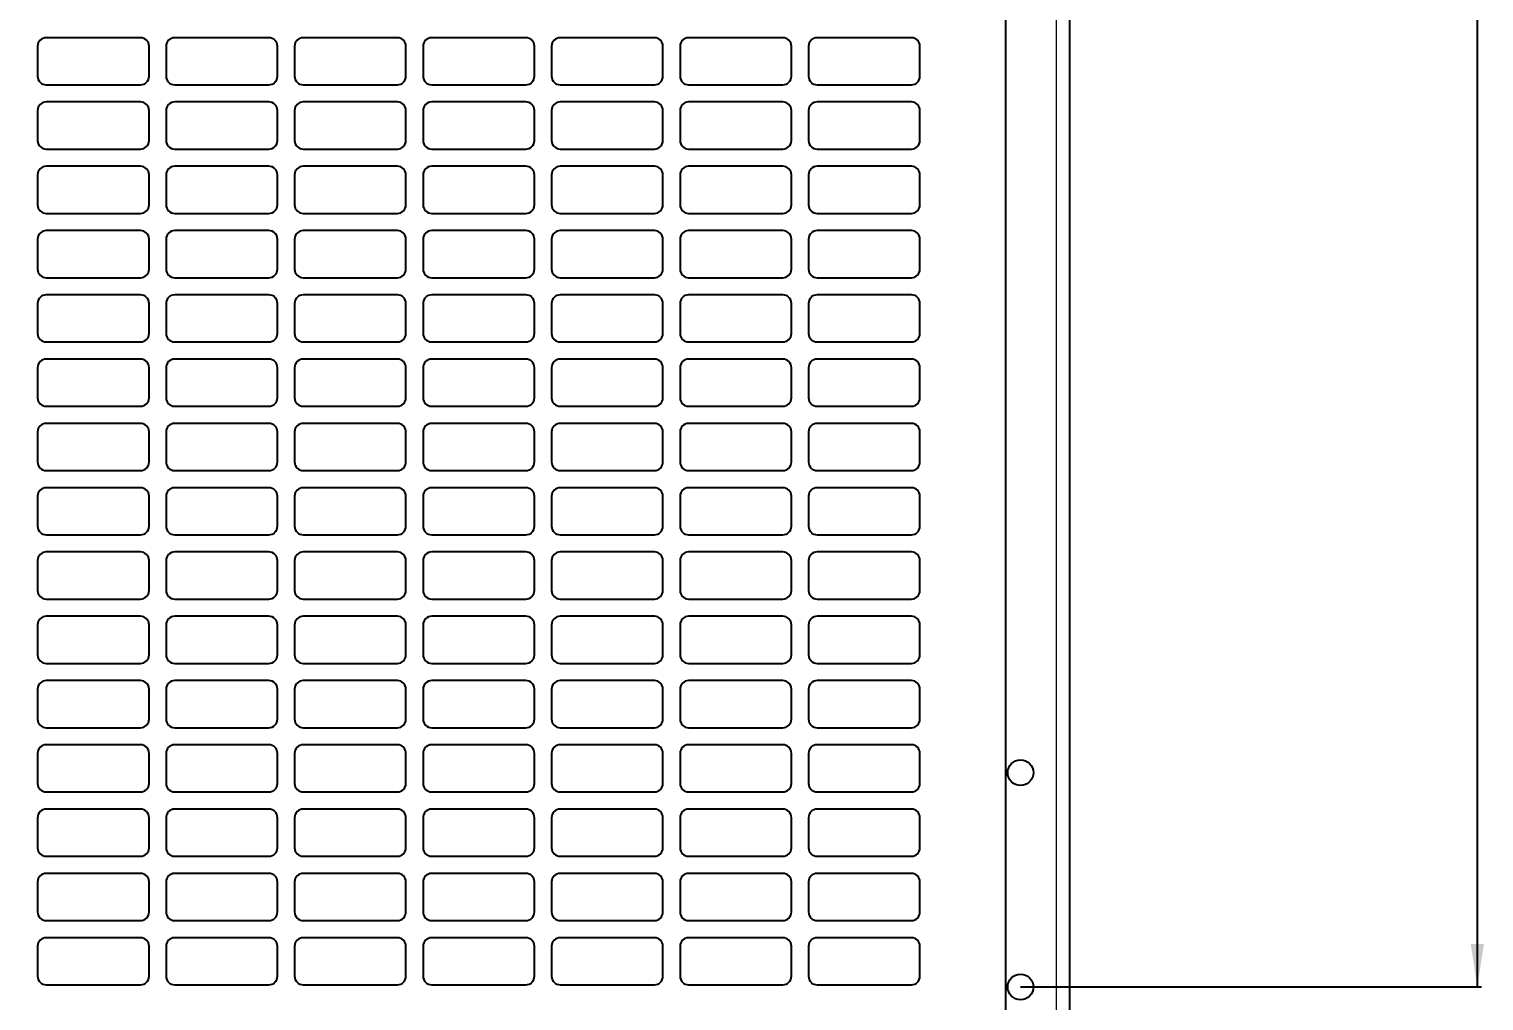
# Model space of a CAD drawing. Header units: millimetres. Extents: x -615 to 971, y 528 to 2003.
# Drawn here: x -267.1 to 72.6, y 846.7 to 1073.4 of the extents above; entities that cross this region are included whole.
import ezdxf

# ---------------------------------------------------------------- set-up
doc = ezdxf.new("R2010")
doc.units = ezdxf.units.MM
doc.layers.add('FORMAT', color=7, linetype='Continuous')
doc.styles.add('SLDTEXTSTYLE0', font='TXT', dxfattribs={"width": 0.75})
doc.dimstyles.new('SLDDIMSTYLE0', dxfattribs={"dimtxt": 20, "dimasz": 10, "dimexe": 0, "dimexo": 0.0625, "dimgap": 5, "dimtad": 2, "dimdec": 1, "dimrnd": 1e-09, "dimzin": 12, "dimdsep": 46, "dimtxsty": 'SLDTEXTSTYLE0', "dimsah": 1, "dimcen": 0.09, "dimadec": 0, "dimazin": 3, "dimtfac": 1, "dimtofl": 0, "dimtmove": 0, "dimatfit": 3, "dimfxl": 0, "dimfrac": 2, "dimtolj": 1, "dimtzin": 12, "dimarcsym": 0})

# ---------------------------------------------------------------- blocks, each defined once
blk = doc.blocks.new('_D_2')
at = {"layer": 'FORMAT'}
for p, q in [((-35.55, 1749.9), (72.09, 1749.9)), ((71.09, 1749.9), (71.09, 849.9)), ((-35.55, 849.9), (72.09, 849.9))]:
    blk.add_line(p, q, dxfattribs=at)
for points in [[(71.09, 1749.9), (69.55, 1739.9), (72.63, 1739.9)], [(71.09, 849.9), (72.63, 859.9), (69.55, 859.9)]]:
    blk.add_solid(points, dxfattribs=at)
at = {"layer": 'FORMAT', "insert": (45.31, 1277.73), "char_height": 20, "attachment_point": 1, "rotation": 90, "style": 'SLDTEXTSTYLE0'}
blk.add_mtext('900', dxfattribs=at)
blk = doc.blocks.new('_D_4')
at = {"layer": 'FORMAT'}
for p, q in [((-495.06, 1299.89), (-495.06, 676.4)), ((-39.06, 1299.89), (-39.06, 676.4)), ((-495.06, 677.4), (-39.06, 677.4))]:
    blk.add_line(p, q, dxfattribs=at)
for points in [[(-495.06, 677.4), (-485.06, 675.86), (-485.06, 678.94)], [(-39.06, 677.4), (-49.06, 678.94), (-49.06, 675.86)]]:
    blk.add_solid(points, dxfattribs=at)
at = {"layer": 'FORMAT', "insert": (-289.22, 703.18), "char_height": 20, "attachment_point": 1, "style": 'SLDTEXTSTYLE0'}
blk.add_mtext('456', dxfattribs=at)

msp = doc.modelspace()

# ---------------------------------------------------------------- linework, layer by layer
at = {"color": 8, "linetype": 'Continuous', "lineweight": 18}
msp.add_line((-27.16, 758.4), (-27.16, 1841.4), dxfattribs=at)
at = {"color": 7, "linetype": 'Continuous', "lineweight": 25}
for p, q in [((-24.06, 758.4), (-24.06, 1841.4)), ((-241.06, 1071.4), (-263.06, 1071.4)), ((-211.06, 1071.4), (-233.06, 1071.4)), ((-181.06, 1071.4), (-203.06, 1071.4)), ((-151.06, 1071.4), (-173.06, 1071.4)), ((-121.06, 1071.4), (-143.06, 1071.4)), ((-91.06, 1071.4), (-113.06, 1071.4)), ((-61.06, 1071.4), (-83.06, 1071.4)), ((-265.06, 1069.4), (-265.06, 1062.4)), ((-239.06, 1062.4), (-239.06, 1069.4)), ((-235.06, 1069.4), (-235.06, 1062.4)), ((-209.06, 1062.4), (-209.06, 1069.4)), ((-205.06, 1069.4), (-205.06, 1062.4)), ((-179.06, 1062.4), (-179.06, 1069.4)), ((-175.06, 1069.4), (-175.06, 1062.4)), ((-149.06, 1062.4), (-149.06, 1069.4)), ((-145.06, 1069.4), (-145.06, 1062.4)), ((-119.06, 1062.4), (-119.06, 1069.4)), ((-115.06, 1069.4), (-115.06, 1062.4)), ((-89.06, 1062.4), (-89.06, 1069.4)), ((-85.06, 1069.4), (-85.06, 1062.4)), ((-59.06, 1062.4), (-59.06, 1069.4)), ((-263.06, 1060.4), (-241.06, 1060.4)), ((-233.06, 1060.4), (-211.06, 1060.4)), ((-203.06, 1060.4), (-181.06, 1060.4)), ((-173.06, 1060.4), (-151.06, 1060.4)), ((-143.06, 1060.4), (-121.06, 1060.4)), ((-113.06, 1060.4), (-91.06, 1060.4)), ((-83.06, 1060.4), (-61.06, 1060.4)), ((-265.06, 1054.4), (-265.06, 1047.4)), ((-241.06, 1056.4), (-263.06, 1056.4)), ((-239.06, 1047.4), (-239.06, 1054.4)), ((-235.06, 1054.4), (-235.06, 1047.4)), ((-211.06, 1056.4), (-233.06, 1056.4)), ((-209.06, 1047.4), (-209.06, 1054.4)), ((-205.06, 1054.4), (-205.06, 1047.4)), ((-181.06, 1056.4), (-203.06, 1056.4)), ((-179.06, 1047.4), (-179.06, 1054.4)), ((-175.06, 1054.4), (-175.06, 1047.4)), ((-151.06, 1056.4), (-173.06, 1056.4)), ((-149.06, 1047.4), (-149.06, 1054.4)), ((-145.06, 1054.4), (-145.06, 1047.4)), ((-121.06, 1056.4), (-143.06, 1056.4)), ((-119.06, 1047.4), (-119.06, 1054.4)), ((-115.06, 1054.4), (-115.06, 1047.4)), ((-91.06, 1056.4), (-113.06, 1056.4)), ((-89.06, 1047.4), (-89.06, 1054.4)), ((-85.06, 1054.4), (-85.06, 1047.4)), ((-61.06, 1056.4), (-83.06, 1056.4)), ((-59.06, 1047.4), (-59.06, 1054.4)), ((-263.06, 1045.4), (-241.06, 1045.4)), ((-233.06, 1045.4), (-211.06, 1045.4)), ((-203.06, 1045.4), (-181.06, 1045.4)), ((-173.06, 1045.4), (-151.06, 1045.4)), ((-143.06, 1045.4), (-121.06, 1045.4)), ((-113.06, 1045.4), (-91.06, 1045.4)), ((-83.06, 1045.4), (-61.06, 1045.4)), ((-241.06, 1041.4), (-263.06, 1041.4)), ((-211.06, 1041.4), (-233.06, 1041.4)), ((-181.06, 1041.4), (-203.06, 1041.4)), ((-151.06, 1041.4), (-173.06, 1041.4)), ((-121.06, 1041.4), (-143.06, 1041.4)), ((-91.06, 1041.4), (-113.06, 1041.4)), ((-61.06, 1041.4), (-83.06, 1041.4)), ((-265.06, 1039.4), (-265.06, 1032.4)), ((-239.06, 1032.4), (-239.06, 1039.4)), ((-235.06, 1039.4), (-235.06, 1032.4)), ((-209.06, 1032.4), (-209.06, 1039.4)), ((-205.06, 1039.4), (-205.06, 1032.4)), ((-179.06, 1032.4), (-179.06, 1039.4)), ((-175.06, 1039.4), (-175.06, 1032.4)), ((-149.06, 1032.4), (-149.06, 1039.4)), ((-145.06, 1039.4), (-145.06, 1032.4)), ((-119.06, 1032.4), (-119.06, 1039.4)), ((-115.06, 1039.4), (-115.06, 1032.4)), ((-89.06, 1032.4), (-89.06, 1039.4)), ((-85.06, 1039.4), (-85.06, 1032.4)), ((-59.06, 1032.4), (-59.06, 1039.4)), ((-263.06, 1030.4), (-241.06, 1030.4)), ((-233.06, 1030.4), (-211.06, 1030.4)), ((-203.06, 1030.4), (-181.06, 1030.4)), ((-173.06, 1030.4), (-151.06, 1030.4)), ((-143.06, 1030.4), (-121.06, 1030.4)), ((-113.06, 1030.4), (-91.06, 1030.4)), ((-83.06, 1030.4), (-61.06, 1030.4)), ((-241.06, 1026.4), (-263.06, 1026.4)), ((-211.06, 1026.4), (-233.06, 1026.4)), ((-181.06, 1026.4), (-203.06, 1026.4)), ((-151.06, 1026.4), (-173.06, 1026.4)), ((-121.06, 1026.4), (-143.06, 1026.4)), ((-91.06, 1026.4), (-113.06, 1026.4)), ((-61.06, 1026.4), (-83.06, 1026.4)), ((-265.06, 1024.4), (-265.06, 1017.4)), ((-239.06, 1017.4), (-239.06, 1024.4)), ((-235.06, 1024.4), (-235.06, 1017.4)), ((-209.06, 1017.4), (-209.06, 1024.4)), ((-205.06, 1024.4), (-205.06, 1017.4)), ((-179.06, 1017.4), (-179.06, 1024.4)), ((-175.06, 1024.4), (-175.06, 1017.4)), ((-149.06, 1017.4), (-149.06, 1024.4)), ((-145.06, 1024.4), (-145.06, 1017.4)), ((-119.06, 1017.4), (-119.06, 1024.4)), ((-115.06, 1024.4), (-115.06, 1017.4)), ((-89.06, 1017.4), (-89.06, 1024.4)), ((-85.06, 1024.4), (-85.06, 1017.4)), ((-59.06, 1017.4), (-59.06, 1024.4)), ((-263.06, 1015.4), (-241.06, 1015.4)), ((-233.06, 1015.4), (-211.06, 1015.4)), ((-203.06, 1015.4), (-181.06, 1015.4)), ((-173.06, 1015.4), (-151.06, 1015.4)), ((-143.06, 1015.4), (-121.06, 1015.4)), ((-113.06, 1015.4), (-91.06, 1015.4)), ((-83.06, 1015.4), (-61.06, 1015.4)), ((-265.06, 1009.4), (-265.06, 1002.4)), ((-241.06, 1011.4), (-263.06, 1011.4)), ((-239.06, 1002.4), (-239.06, 1009.4)), ((-235.06, 1009.4), (-235.06, 1002.4)), ((-211.06, 1011.4), (-233.06, 1011.4)), ((-209.06, 1002.4), (-209.06, 1009.4)), ((-205.06, 1009.4), (-205.06, 1002.4)), ((-181.06, 1011.4), (-203.06, 1011.4)), ((-179.06, 1002.4), (-179.06, 1009.4)), ((-175.06, 1009.4), (-175.06, 1002.4)), ((-151.06, 1011.4), (-173.06, 1011.4)), ((-149.06, 1002.4), (-149.06, 1009.4)), ((-145.06, 1009.4), (-145.06, 1002.4)), ((-121.06, 1011.4), (-143.06, 1011.4)), ((-119.06, 1002.4), (-119.06, 1009.4)), ((-115.06, 1009.4), (-115.06, 1002.4)), ((-91.06, 1011.4), (-113.06, 1011.4)), ((-89.06, 1002.4), (-89.06, 1009.4)), ((-85.06, 1009.4), (-85.06, 1002.4)), ((-61.06, 1011.4), (-83.06, 1011.4)), ((-59.06, 1002.4), (-59.06, 1009.4)), ((-263.06, 1000.4), (-241.06, 1000.4)), ((-233.06, 1000.4), (-211.06, 1000.4)), ((-203.06, 1000.4), (-181.06, 1000.4)), ((-173.06, 1000.4), (-151.06, 1000.4)), ((-143.06, 1000.4), (-121.06, 1000.4)), ((-113.06, 1000.4), (-91.06, 1000.4)), ((-83.06, 1000.4), (-61.06, 1000.4)), ((-241.06, 996.4), (-263.06, 996.4)), ((-211.06, 996.4), (-233.06, 996.4)), ((-181.06, 996.4), (-203.06, 996.4)), ((-151.06, 996.4), (-173.06, 996.4)), ((-121.06, 996.4), (-143.06, 996.4)), ((-91.06, 996.4), (-113.06, 996.4)), ((-61.06, 996.4), (-83.06, 996.4)), ((-265.06, 994.4), (-265.06, 987.4)), ((-239.06, 987.4), (-239.06, 994.4)), ((-235.06, 994.4), (-235.06, 987.4)), ((-209.06, 987.4), (-209.06, 994.4)), ((-205.06, 994.4), (-205.06, 987.4)), ((-179.06, 987.4), (-179.06, 994.4)), ((-175.06, 994.4), (-175.06, 987.4)), ((-149.06, 987.4), (-149.06, 994.4)), ((-145.06, 994.4), (-145.06, 987.4)), ((-119.06, 987.4), (-119.06, 994.4)), ((-115.06, 994.4), (-115.06, 987.4)), ((-89.06, 987.4), (-89.06, 994.4)), ((-85.06, 994.4), (-85.06, 987.4)), ((-59.06, 987.4), (-59.06, 994.4)), ((-263.06, 985.4), (-241.06, 985.4)), ((-233.06, 985.4), (-211.06, 985.4)), ((-203.06, 985.4), (-181.06, 985.4)), ((-173.06, 985.4), (-151.06, 985.4)), ((-143.06, 985.4), (-121.06, 985.4)), ((-113.06, 985.4), (-91.06, 985.4)), ((-83.06, 985.4), (-61.06, 985.4)), ((-265.06, 979.4), (-265.06, 972.4)), ((-241.06, 981.4), (-263.06, 981.4)), ((-239.06, 972.4), (-239.06, 979.4)), ((-235.06, 979.4), (-235.06, 972.4)), ((-211.06, 981.4), (-233.06, 981.4)), ((-209.06, 972.4), (-209.06, 979.4)), ((-205.06, 979.4), (-205.06, 972.4)), ((-181.06, 981.4), (-203.06, 981.4)), ((-179.06, 972.4), (-179.06, 979.4)), ((-175.06, 979.4), (-175.06, 972.4)), ((-151.06, 981.4), (-173.06, 981.4)), ((-149.06, 972.4), (-149.06, 979.4)), ((-145.06, 979.4), (-145.06, 972.4)), ((-121.06, 981.4), (-143.06, 981.4)), ((-119.06, 972.4), (-119.06, 979.4)), ((-115.06, 979.4), (-115.06, 972.4)), ((-91.06, 981.4), (-113.06, 981.4)), ((-89.06, 972.4), (-89.06, 979.4)), ((-85.06, 979.4), (-85.06, 972.4)), ((-61.06, 981.4), (-83.06, 981.4)), ((-59.06, 972.4), (-59.06, 979.4)), ((-263.06, 970.4), (-241.06, 970.4)), ((-233.06, 970.4), (-211.06, 970.4)), ((-203.06, 970.4), (-181.06, 970.4)), ((-173.06, 970.4), (-151.06, 970.4)), ((-143.06, 970.4), (-121.06, 970.4)), ((-113.06, 970.4), (-91.06, 970.4)), ((-83.06, 970.4), (-61.06, 970.4)), ((-241.06, 966.4), (-263.06, 966.4)), ((-211.06, 966.4), (-233.06, 966.4)), ((-181.06, 966.4), (-203.06, 966.4)), ((-151.06, 966.4), (-173.06, 966.4)), ((-121.06, 966.4), (-143.06, 966.4)), ((-91.06, 966.4), (-113.06, 966.4)), ((-61.06, 966.4), (-83.06, 966.4)), ((-265.06, 964.4), (-265.06, 957.4)), ((-239.06, 957.4), (-239.06, 964.4)), ((-235.06, 964.4), (-235.06, 957.4)), ((-209.06, 957.4), (-209.06, 964.4)), ((-205.06, 964.4), (-205.06, 957.4)), ((-179.06, 957.4), (-179.06, 964.4)), ((-175.06, 964.4), (-175.06, 957.4)), ((-149.06, 957.4), (-149.06, 964.4)), ((-145.06, 964.4), (-145.06, 957.4)), ((-119.06, 957.4), (-119.06, 964.4)), ((-115.06, 964.4), (-115.06, 957.4)), ((-89.06, 957.4), (-89.06, 964.4)), ((-85.06, 964.4), (-85.06, 957.4)), ((-59.06, 957.4), (-59.06, 964.4)), ((-263.06, 955.4), (-241.06, 955.4)), ((-233.06, 955.4), (-211.06, 955.4)), ((-203.06, 955.4), (-181.06, 955.4)), ((-173.06, 955.4), (-151.06, 955.4)), ((-143.06, 955.4), (-121.06, 955.4)), ((-113.06, 955.4), (-91.06, 955.4)), ((-83.06, 955.4), (-61.06, 955.4)), ((-241.06, 951.4), (-263.06, 951.4)), ((-211.06, 951.4), (-233.06, 951.4)), ((-181.06, 951.4), (-203.06, 951.4)), ((-151.06, 951.4), (-173.06, 951.4)), ((-121.06, 951.4), (-143.06, 951.4)), ((-91.06, 951.4), (-113.06, 951.4)), ((-61.06, 951.4), (-83.06, 951.4)), ((-265.06, 949.4), (-265.06, 942.4)), ((-239.06, 942.4), (-239.06, 949.4)), ((-235.06, 949.4), (-235.06, 942.4)), ((-209.06, 942.4), (-209.06, 949.4)), ((-205.06, 949.4), (-205.06, 942.4)), ((-179.06, 942.4), (-179.06, 949.4)), ((-175.06, 949.4), (-175.06, 942.4)), ((-149.06, 942.4), (-149.06, 949.4)), ((-145.06, 949.4), (-145.06, 942.4)), ((-119.06, 942.4), (-119.06, 949.4)), ((-115.06, 949.4), (-115.06, 942.4)), ((-89.06, 942.4), (-89.06, 949.4)), ((-85.06, 949.4), (-85.06, 942.4)), ((-59.06, 942.4), (-59.06, 949.4)), ((-263.06, 940.4), (-241.06, 940.4)), ((-233.06, 940.4), (-211.06, 940.4)), ((-203.06, 940.4), (-181.06, 940.4)), ((-173.06, 940.4), (-151.06, 940.4)), ((-143.06, 940.4), (-121.06, 940.4)), ((-113.06, 940.4), (-91.06, 940.4)), ((-83.06, 940.4), (-61.06, 940.4)), ((-265.06, 934.4), (-265.06, 927.4)), ((-241.06, 936.4), (-263.06, 936.4)), ((-239.06, 927.4), (-239.06, 934.4)), ((-235.06, 934.4), (-235.06, 927.4)), ((-211.06, 936.4), (-233.06, 936.4)), ((-209.06, 927.4), (-209.06, 934.4)), ((-205.06, 934.4), (-205.06, 927.4)), ((-181.06, 936.4), (-203.06, 936.4)), ((-179.06, 927.4), (-179.06, 934.4)), ((-175.06, 934.4), (-175.06, 927.4)), ((-151.06, 936.4), (-173.06, 936.4)), ((-149.06, 927.4), (-149.06, 934.4)), ((-145.06, 934.4), (-145.06, 927.4)), ((-121.06, 936.4), (-143.06, 936.4)), ((-119.06, 927.4), (-119.06, 934.4)), ((-115.06, 934.4), (-115.06, 927.4)), ((-91.06, 936.4), (-113.06, 936.4)), ((-89.06, 927.4), (-89.06, 934.4)), ((-85.06, 934.4), (-85.06, 927.4)), ((-61.06, 936.4), (-83.06, 936.4)), ((-59.06, 927.4), (-59.06, 934.4)), ((-263.06, 925.4), (-241.06, 925.4)), ((-233.06, 925.4), (-211.06, 925.4)), ((-203.06, 925.4), (-181.06, 925.4)), ((-173.06, 925.4), (-151.06, 925.4)), ((-143.06, 925.4), (-121.06, 925.4)), ((-113.06, 925.4), (-91.06, 925.4)), ((-83.06, 925.4), (-61.06, 925.4)), ((-241.06, 921.4), (-263.06, 921.4)), ((-211.06, 921.4), (-233.06, 921.4)), ((-181.06, 921.4), (-203.06, 921.4)), ((-151.06, 921.4), (-173.06, 921.4)), ((-121.06, 921.4), (-143.06, 921.4)), ((-91.06, 921.4), (-113.06, 921.4)), ((-61.06, 921.4), (-83.06, 921.4)), ((-265.06, 919.4), (-265.06, 912.4)), ((-239.06, 912.4), (-239.06, 919.4)), ((-235.06, 919.4), (-235.06, 912.4)), ((-209.06, 912.4), (-209.06, 919.4)), ((-205.06, 919.4), (-205.06, 912.4)), ((-179.06, 912.4), (-179.06, 919.4)), ((-175.06, 919.4), (-175.06, 912.4)), ((-149.06, 912.4), (-149.06, 919.4)), ((-145.06, 919.4), (-145.06, 912.4)), ((-119.06, 912.4), (-119.06, 919.4)), ((-115.06, 919.4), (-115.06, 912.4)), ((-89.06, 912.4), (-89.06, 919.4)), ((-85.06, 919.4), (-85.06, 912.4)), ((-59.06, 912.4), (-59.06, 919.4)), ((-263.06, 910.4), (-241.06, 910.4)), ((-233.06, 910.4), (-211.06, 910.4)), ((-203.06, 910.4), (-181.06, 910.4)), ((-173.06, 910.4), (-151.06, 910.4)), ((-143.06, 910.4), (-121.06, 910.4)), ((-113.06, 910.4), (-91.06, 910.4)), ((-83.06, 910.4), (-61.06, 910.4)), ((-265.06, 904.4), (-265.06, 897.4)), ((-241.06, 906.4), (-263.06, 906.4)), ((-239.06, 897.4), (-239.06, 904.4)), ((-235.06, 904.4), (-235.06, 897.4)), ((-211.06, 906.4), (-233.06, 906.4)), ((-209.06, 897.4), (-209.06, 904.4)), ((-205.06, 904.4), (-205.06, 897.4)), ((-181.06, 906.4), (-203.06, 906.4)), ((-179.06, 897.4), (-179.06, 904.4)), ((-175.06, 904.4), (-175.06, 897.4)), ((-151.06, 906.4), (-173.06, 906.4)), ((-149.06, 897.4), (-149.06, 904.4)), ((-145.06, 904.4), (-145.06, 897.4)), ((-121.06, 906.4), (-143.06, 906.4)), ((-119.06, 897.4), (-119.06, 904.4)), ((-115.06, 904.4), (-115.06, 897.4)), ((-91.06, 906.4), (-113.06, 906.4)), ((-89.06, 897.4), (-89.06, 904.4)), ((-85.06, 904.4), (-85.06, 897.4)), ((-61.06, 906.4), (-83.06, 906.4)), ((-59.06, 897.4), (-59.06, 904.4)), ((-263.06, 895.4), (-241.06, 895.4)), ((-233.06, 895.4), (-211.06, 895.4)), ((-203.06, 895.4), (-181.06, 895.4)), ((-173.06, 895.4), (-151.06, 895.4)), ((-143.06, 895.4), (-121.06, 895.4)), ((-113.06, 895.4), (-91.06, 895.4)), ((-83.06, 895.4), (-61.06, 895.4)), ((-241.06, 891.4), (-263.06, 891.4)), ((-211.06, 891.4), (-233.06, 891.4)), ((-181.06, 891.4), (-203.06, 891.4)), ((-151.06, 891.4), (-173.06, 891.4)), ((-121.06, 891.4), (-143.06, 891.4)), ((-91.06, 891.4), (-113.06, 891.4)), ((-61.06, 891.4), (-83.06, 891.4)), ((-265.06, 889.4), (-265.06, 882.4)), ((-239.06, 882.4), (-239.06, 889.4)), ((-235.06, 889.4), (-235.06, 882.4)), ((-209.06, 882.4), (-209.06, 889.4)), ((-205.06, 889.4), (-205.06, 882.4)), ((-179.06, 882.4), (-179.06, 889.4)), ((-175.06, 889.4), (-175.06, 882.4)), ((-149.06, 882.4), (-149.06, 889.4)), ((-145.06, 889.4), (-145.06, 882.4)), ((-119.06, 882.4), (-119.06, 889.4)), ((-115.06, 889.4), (-115.06, 882.4)), ((-89.06, 882.4), (-89.06, 889.4)), ((-85.06, 889.4), (-85.06, 882.4)), ((-59.06, 882.4), (-59.06, 889.4)), ((-263.06, 880.4), (-241.06, 880.4)), ((-233.06, 880.4), (-211.06, 880.4)), ((-203.06, 880.4), (-181.06, 880.4)), ((-173.06, 880.4), (-151.06, 880.4)), ((-143.06, 880.4), (-121.06, 880.4)), ((-113.06, 880.4), (-91.06, 880.4)), ((-83.06, 880.4), (-61.06, 880.4)), ((-241.06, 876.4), (-263.06, 876.4)), ((-211.06, 876.4), (-233.06, 876.4)), ((-181.06, 876.4), (-203.06, 876.4)), ((-151.06, 876.4), (-173.06, 876.4)), ((-121.06, 876.4), (-143.06, 876.4)), ((-91.06, 876.4), (-113.06, 876.4)), ((-61.06, 876.4), (-83.06, 876.4)), ((-265.06, 874.4), (-265.06, 867.4)), ((-239.06, 867.4), (-239.06, 874.4)), ((-235.06, 874.4), (-235.06, 867.4)), ((-209.06, 867.4), (-209.06, 874.4)), ((-205.06, 874.4), (-205.06, 867.4)), ((-179.06, 867.4), (-179.06, 874.4)), ((-175.06, 874.4), (-175.06, 867.4)), ((-149.06, 867.4), (-149.06, 874.4)), ((-145.06, 874.4), (-145.06, 867.4)), ((-119.06, 867.4), (-119.06, 874.4)), ((-115.06, 874.4), (-115.06, 867.4)), ((-89.06, 867.4), (-89.06, 874.4)), ((-85.06, 874.4), (-85.06, 867.4)), ((-59.06, 867.4), (-59.06, 874.4)), ((-263.06, 865.4), (-241.06, 865.4)), ((-233.06, 865.4), (-211.06, 865.4)), ((-203.06, 865.4), (-181.06, 865.4)), ((-173.06, 865.4), (-151.06, 865.4)), ((-143.06, 865.4), (-121.06, 865.4)), ((-113.06, 865.4), (-91.06, 865.4)), ((-83.06, 865.4), (-61.06, 865.4)), ((-241.06, 861.4), (-263.06, 861.4)), ((-211.06, 861.4), (-233.06, 861.4)), ((-181.06, 861.4), (-203.06, 861.4)), ((-151.06, 861.4), (-173.06, 861.4)), ((-121.06, 861.4), (-143.06, 861.4)), ((-91.06, 861.4), (-113.06, 861.4)), ((-61.06, 861.4), (-83.06, 861.4)), ((-265.06, 859.4), (-265.06, 852.4)), ((-239.06, 852.4), (-239.06, 859.4)), ((-235.06, 859.4), (-235.06, 852.4)), ((-209.06, 852.4), (-209.06, 859.4)), ((-205.06, 859.4), (-205.06, 852.4)), ((-179.06, 852.4), (-179.06, 859.4)), ((-175.06, 859.4), (-175.06, 852.4)), ((-149.06, 852.4), (-149.06, 859.4)), ((-145.06, 859.4), (-145.06, 852.4)), ((-119.06, 852.4), (-119.06, 859.4)), ((-115.06, 859.4), (-115.06, 852.4)), ((-89.06, 852.4), (-89.06, 859.4)), ((-85.06, 859.4), (-85.06, 852.4)), ((-59.06, 852.4), (-59.06, 859.4)), ((-263.06, 850.4), (-241.06, 850.4)), ((-233.06, 850.4), (-211.06, 850.4)), ((-203.06, 850.4), (-181.06, 850.4)), ((-173.06, 850.4), (-151.06, 850.4)), ((-143.06, 850.4), (-121.06, 850.4)), ((-113.06, 850.4), (-91.06, 850.4)), ((-83.06, 850.4), (-61.06, 850.4))]:
    msp.add_line(p, q, dxfattribs=at)
for centre in [(-35.56, 899.9), (-35.56, 849.9)]:
    msp.add_circle(centre, 3, dxfattribs=at)
for centre, start, end in [((-263.06, 1069.4), 90, 180), ((-241.06, 1069.4), 0, 90), ((-233.06, 1069.4), 90, 180), ((-211.06, 1069.4), 0, 90), ((-203.06, 1069.4), 90, 180), ((-181.06, 1069.4), 0, 90), ((-173.06, 1069.4), 90, 180), ((-151.06, 1069.4), 0, 90), ((-143.06, 1069.4), 90, 180), ((-121.06, 1069.4), 0, 90), ((-113.06, 1069.4), 90, 180), ((-91.06, 1069.4), 0, 90), ((-83.06, 1069.4), 90, 180), ((-61.06, 1069.4), 0, 90), ((-263.06, 1062.4), 180, 270), ((-241.06, 1062.4), 270, 0), ((-233.06, 1062.4), 180, 270), ((-211.06, 1062.4), 270, 0), ((-203.06, 1062.4), 180, 270), ((-181.06, 1062.4), 270, 0), ((-173.06, 1062.4), 180, 270), ((-151.06, 1062.4), 270, 0), ((-143.06, 1062.4), 180, 270), ((-121.06, 1062.4), 270, 0), ((-113.06, 1062.4), 180, 270), ((-91.06, 1062.4), 270, 0), ((-83.06, 1062.4), 180, 270), ((-61.06, 1062.4), 270, 0), ((-263.06, 1054.4), 90, 180), ((-241.06, 1054.4), 0, 90), ((-233.06, 1054.4), 90, 180), ((-211.06, 1054.4), 0, 90), ((-203.06, 1054.4), 90, 180), ((-181.06, 1054.4), 0, 90), ((-173.06, 1054.4), 90, 180), ((-151.06, 1054.4), 0, 90), ((-143.06, 1054.4), 90, 180), ((-121.06, 1054.4), 0, 90), ((-113.06, 1054.4), 90, 180), ((-91.06, 1054.4), 0, 90), ((-83.06, 1054.4), 90, 180), ((-61.06, 1054.4), 0, 90), ((-263.06, 1047.4), 180, 270), ((-241.06, 1047.4), 270, 0), ((-233.06, 1047.4), 180, 270), ((-211.06, 1047.4), 270, 0), ((-203.06, 1047.4), 180, 270), ((-181.06, 1047.4), 270, 0), ((-173.06, 1047.4), 180, 270), ((-151.06, 1047.4), 270, 0), ((-143.06, 1047.4), 180, 270), ((-121.06, 1047.4), 270, 0), ((-113.06, 1047.4), 180, 270), ((-91.06, 1047.4), 270, 0), ((-83.06, 1047.4), 180, 270), ((-61.06, 1047.4), 270, 0), ((-263.06, 1039.4), 90, 180), ((-241.06, 1039.4), 0, 90), ((-233.06, 1039.4), 90, 180), ((-211.06, 1039.4), 0, 90), ((-203.06, 1039.4), 90, 180), ((-181.06, 1039.4), 0, 90), ((-173.06, 1039.4), 90, 180), ((-151.06, 1039.4), 0, 90), ((-143.06, 1039.4), 90, 180), ((-121.06, 1039.4), 0, 90), ((-113.06, 1039.4), 90, 180), ((-91.06, 1039.4), 0, 90), ((-83.06, 1039.4), 90, 180), ((-61.06, 1039.4), 0, 90), ((-263.06, 1032.4), 180, 270), ((-241.06, 1032.4), 270, 0), ((-233.06, 1032.4), 180, 270), ((-211.06, 1032.4), 270, 0), ((-203.06, 1032.4), 180, 270), ((-181.06, 1032.4), 270, 0), ((-173.06, 1032.4), 180, 270), ((-151.06, 1032.4), 270, 0), ((-143.06, 1032.4), 180, 270), ((-121.06, 1032.4), 270, 0), ((-113.06, 1032.4), 180, 270), ((-91.06, 1032.4), 270, 0), ((-83.06, 1032.4), 180, 270), ((-61.06, 1032.4), 270, 0), ((-263.06, 1024.4), 90, 180), ((-241.06, 1024.4), 0, 90), ((-233.06, 1024.4), 90, 180), ((-211.06, 1024.4), 0, 90), ((-203.06, 1024.4), 90, 180), ((-181.06, 1024.4), 0, 90), ((-173.06, 1024.4), 90, 180), ((-151.06, 1024.4), 0, 90), ((-143.06, 1024.4), 90, 180), ((-121.06, 1024.4), 0, 90), ((-113.06, 1024.4), 90, 180), ((-91.06, 1024.4), 0, 90), ((-83.06, 1024.4), 90, 180), ((-61.06, 1024.4), 0, 90), ((-263.06, 1017.4), 180, 270), ((-241.06, 1017.4), 270, 0), ((-233.06, 1017.4), 180, 270), ((-211.06, 1017.4), 270, 0), ((-203.06, 1017.4), 180, 270), ((-181.06, 1017.4), 270, 0), ((-173.06, 1017.4), 180, 270), ((-151.06, 1017.4), 270, 0), ((-143.06, 1017.4), 180, 270), ((-121.06, 1017.4), 270, 0), ((-113.06, 1017.4), 180, 270), ((-91.06, 1017.4), 270, 0), ((-83.06, 1017.4), 180, 270), ((-61.06, 1017.4), 270, 0), ((-263.06, 1009.4), 90, 180), ((-241.06, 1009.4), 0, 90), ((-233.06, 1009.4), 90, 180), ((-211.06, 1009.4), 0, 90), ((-203.06, 1009.4), 90, 180), ((-181.06, 1009.4), 0, 90), ((-173.06, 1009.4), 90, 180), ((-151.06, 1009.4), 0, 90), ((-143.06, 1009.4), 90, 180), ((-121.06, 1009.4), 0, 90), ((-113.06, 1009.4), 90, 180), ((-91.06, 1009.4), 0, 90), ((-83.06, 1009.4), 90, 180), ((-61.06, 1009.4), 0, 90), ((-263.06, 1002.4), 180, 270), ((-241.06, 1002.4), 270, 0), ((-233.06, 1002.4), 180, 270), ((-211.06, 1002.4), 270, 0), ((-203.06, 1002.4), 180, 270), ((-181.06, 1002.4), 270, 0), ((-173.06, 1002.4), 180, 270), ((-151.06, 1002.4), 270, 0), ((-143.06, 1002.4), 180, 270), ((-121.06, 1002.4), 270, 0), ((-113.06, 1002.4), 180, 270), ((-91.06, 1002.4), 270, 0), ((-83.06, 1002.4), 180, 270), ((-61.06, 1002.4), 270, 0), ((-263.06, 994.4), 90, 180), ((-241.06, 994.4), 0, 90), ((-233.06, 994.4), 90, 180), ((-211.06, 994.4), 0, 90), ((-203.06, 994.4), 90, 180), ((-181.06, 994.4), 0, 90), ((-173.06, 994.4), 90, 180), ((-151.06, 994.4), 0, 90), ((-143.06, 994.4), 90, 180), ((-121.06, 994.4), 0, 90), ((-113.06, 994.4), 90, 180), ((-91.06, 994.4), 0, 90), ((-83.06, 994.4), 90, 180), ((-61.06, 994.4), 0, 90), ((-263.06, 987.4), 180, 270), ((-241.06, 987.4), 270, 0), ((-233.06, 987.4), 180, 270), ((-211.06, 987.4), 270, 0), ((-203.06, 987.4), 180, 270), ((-181.06, 987.4), 270, 0), ((-173.06, 987.4), 180, 270), ((-151.06, 987.4), 270, 0), ((-143.06, 987.4), 180, 270), ((-121.06, 987.4), 270, 0), ((-113.06, 987.4), 180, 270), ((-91.06, 987.4), 270, 0), ((-83.06, 987.4), 180, 270), ((-61.06, 987.4), 270, 0), ((-263.06, 979.4), 90, 180), ((-241.06, 979.4), 0, 90), ((-233.06, 979.4), 90, 180), ((-211.06, 979.4), 0, 90), ((-203.06, 979.4), 90, 180), ((-181.06, 979.4), 0, 90), ((-173.06, 979.4), 90, 180), ((-151.06, 979.4), 0, 90), ((-143.06, 979.4), 90, 180), ((-121.06, 979.4), 0, 90), ((-113.06, 979.4), 90, 180), ((-91.06, 979.4), 0, 90), ((-83.06, 979.4), 90, 180), ((-61.06, 979.4), 0, 90), ((-263.06, 972.4), 180, 270), ((-241.06, 972.4), 270, 0), ((-233.06, 972.4), 180, 270), ((-211.06, 972.4), 270, 0), ((-203.06, 972.4), 180, 270), ((-181.06, 972.4), 270, 0), ((-173.06, 972.4), 180, 270), ((-151.06, 972.4), 270, 0), ((-143.06, 972.4), 180, 270), ((-121.06, 972.4), 270, 0), ((-113.06, 972.4), 180, 270), ((-91.06, 972.4), 270, 0), ((-83.06, 972.4), 180, 270), ((-61.06, 972.4), 270, 0), ((-263.06, 964.4), 90, 180), ((-241.06, 964.4), 0, 90), ((-233.06, 964.4), 90, 180), ((-211.06, 964.4), 0, 90), ((-203.06, 964.4), 90, 180), ((-181.06, 964.4), 0, 90), ((-173.06, 964.4), 90, 180), ((-151.06, 964.4), 0, 90), ((-143.06, 964.4), 90, 180), ((-121.06, 964.4), 0, 90), ((-113.06, 964.4), 90, 180), ((-91.06, 964.4), 0, 90), ((-83.06, 964.4), 90, 180), ((-61.06, 964.4), 0, 90), ((-263.06, 957.4), 180, 270), ((-241.06, 957.4), 270, 0), ((-233.06, 957.4), 180, 270), ((-211.06, 957.4), 270, 0), ((-203.06, 957.4), 180, 270), ((-181.06, 957.4), 270, 0), ((-173.06, 957.4), 180, 270), ((-151.06, 957.4), 270, 0), ((-143.06, 957.4), 180, 270), ((-121.06, 957.4), 270, 0), ((-113.06, 957.4), 180, 270), ((-91.06, 957.4), 270, 0), ((-83.06, 957.4), 180, 270), ((-61.06, 957.4), 270, 0), ((-263.06, 949.4), 90, 180), ((-241.06, 949.4), 0, 90), ((-233.06, 949.4), 90, 180), ((-211.06, 949.4), 0, 90), ((-203.06, 949.4), 90, 180), ((-181.06, 949.4), 0, 90), ((-173.06, 949.4), 90, 180), ((-151.06, 949.4), 0, 90), ((-143.06, 949.4), 90, 180), ((-121.06, 949.4), 0, 90), ((-113.06, 949.4), 90, 180), ((-91.06, 949.4), 0, 90), ((-83.06, 949.4), 90, 180), ((-61.06, 949.4), 0, 90), ((-263.06, 942.4), 180, 270), ((-241.06, 942.4), 270, 0), ((-233.06, 942.4), 180, 270), ((-211.06, 942.4), 270, 0), ((-203.06, 942.4), 180, 270), ((-181.06, 942.4), 270, 0), ((-173.06, 942.4), 180, 270), ((-151.06, 942.4), 270, 0), ((-143.06, 942.4), 180, 270), ((-121.06, 942.4), 270, 0), ((-113.06, 942.4), 180, 270), ((-91.06, 942.4), 270, 0), ((-83.06, 942.4), 180, 270), ((-61.06, 942.4), 270, 0), ((-263.06, 934.4), 90, 180), ((-241.06, 934.4), 0, 90), ((-233.06, 934.4), 90, 180), ((-211.06, 934.4), 0, 90), ((-203.06, 934.4), 90, 180), ((-181.06, 934.4), 0, 90), ((-173.06, 934.4), 90, 180), ((-151.06, 934.4), 0, 90), ((-143.06, 934.4), 90, 180), ((-121.06, 934.4), 0, 90), ((-113.06, 934.4), 90, 180), ((-91.06, 934.4), 0, 90), ((-83.06, 934.4), 90, 180), ((-61.06, 934.4), 0, 90), ((-263.06, 927.4), 180, 270), ((-241.06, 927.4), 270, 0), ((-233.06, 927.4), 180, 270), ((-211.06, 927.4), 270, 0), ((-203.06, 927.4), 180, 270), ((-181.06, 927.4), 270, 0), ((-173.06, 927.4), 180, 270), ((-151.06, 927.4), 270, 0), ((-143.06, 927.4), 180, 270), ((-121.06, 927.4), 270, 0), ((-113.06, 927.4), 180, 270), ((-91.06, 927.4), 270, 0), ((-83.06, 927.4), 180, 270), ((-61.06, 927.4), 270, 0), ((-263.06, 919.4), 90, 180), ((-241.06, 919.4), 0, 90), ((-233.06, 919.4), 90, 180), ((-211.06, 919.4), 0, 90), ((-203.06, 919.4), 90, 180), ((-181.06, 919.4), 0, 90), ((-173.06, 919.4), 90, 180), ((-151.06, 919.4), 0, 90), ((-143.06, 919.4), 90, 180), ((-121.06, 919.4), 0, 90), ((-113.06, 919.4), 90, 180), ((-91.06, 919.4), 0, 90), ((-83.06, 919.4), 90, 180), ((-61.06, 919.4), 0, 90), ((-263.06, 912.4), 180, 270), ((-241.06, 912.4), 270, 0), ((-233.06, 912.4), 180, 270), ((-211.06, 912.4), 270, 0), ((-203.06, 912.4), 180, 270), ((-181.06, 912.4), 270, 0), ((-173.06, 912.4), 180, 270), ((-151.06, 912.4), 270, 0), ((-143.06, 912.4), 180, 270), ((-121.06, 912.4), 270, 0), ((-113.06, 912.4), 180, 270), ((-91.06, 912.4), 270, 0), ((-83.06, 912.4), 180, 270), ((-61.06, 912.4), 270, 0), ((-263.06, 904.4), 90, 180), ((-241.06, 904.4), 0, 90), ((-233.06, 904.4), 90, 180), ((-211.06, 904.4), 0, 90), ((-203.06, 904.4), 90, 180), ((-181.06, 904.4), 0, 90), ((-173.06, 904.4), 90, 180), ((-151.06, 904.4), 0, 90), ((-143.06, 904.4), 90, 180), ((-121.06, 904.4), 0, 90), ((-113.06, 904.4), 90, 180), ((-91.06, 904.4), 0, 90), ((-83.06, 904.4), 90, 180), ((-61.06, 904.4), 0, 90), ((-263.06, 897.4), 180, 270), ((-241.06, 897.4), 270, 0), ((-233.06, 897.4), 180, 270), ((-211.06, 897.4), 270, 0), ((-203.06, 897.4), 180, 270), ((-181.06, 897.4), 270, 0), ((-173.06, 897.4), 180, 270), ((-151.06, 897.4), 270, 0), ((-143.06, 897.4), 180, 270), ((-121.06, 897.4), 270, 0), ((-113.06, 897.4), 180, 270), ((-91.06, 897.4), 270, 0), ((-83.06, 897.4), 180, 270), ((-61.06, 897.4), 270, 0), ((-263.06, 889.4), 90, 180), ((-241.06, 889.4), 0, 90), ((-233.06, 889.4), 90, 180), ((-211.06, 889.4), 0, 90), ((-203.06, 889.4), 90, 180), ((-181.06, 889.4), 0, 90), ((-173.06, 889.4), 90, 180), ((-151.06, 889.4), 0, 90), ((-143.06, 889.4), 90, 180), ((-121.06, 889.4), 0, 90), ((-113.06, 889.4), 90, 180), ((-91.06, 889.4), 0, 90), ((-83.06, 889.4), 90, 180), ((-61.06, 889.4), 0, 90), ((-263.06, 882.4), 180, 270), ((-241.06, 882.4), 270, 0), ((-233.06, 882.4), 180, 270), ((-211.06, 882.4), 270, 0), ((-203.06, 882.4), 180, 270), ((-181.06, 882.4), 270, 0), ((-173.06, 882.4), 180, 270), ((-151.06, 882.4), 270, 0), ((-143.06, 882.4), 180, 270), ((-121.06, 882.4), 270, 0), ((-113.06, 882.4), 180, 270), ((-91.06, 882.4), 270, 0), ((-83.06, 882.4), 180, 270), ((-61.06, 882.4), 270, 0), ((-263.06, 874.4), 90, 180), ((-241.06, 874.4), 0, 90), ((-233.06, 874.4), 90, 180), ((-211.06, 874.4), 0, 90), ((-203.06, 874.4), 90, 180), ((-181.06, 874.4), 0, 90), ((-173.06, 874.4), 90, 180), ((-151.06, 874.4), 0, 90), ((-143.06, 874.4), 90, 180), ((-121.06, 874.4), 0, 90), ((-113.06, 874.4), 90, 180), ((-91.06, 874.4), 0, 90), ((-83.06, 874.4), 90, 180), ((-61.06, 874.4), 0, 90), ((-263.06, 867.4), 180, 270), ((-241.06, 867.4), 270, 0), ((-233.06, 867.4), 180, 270), ((-211.06, 867.4), 270, 0), ((-203.06, 867.4), 180, 270), ((-181.06, 867.4), 270, 0), ((-173.06, 867.4), 180, 270), ((-151.06, 867.4), 270, 0), ((-143.06, 867.4), 180, 270), ((-121.06, 867.4), 270, 0), ((-113.06, 867.4), 180, 270), ((-91.06, 867.4), 270, 0), ((-83.06, 867.4), 180, 270), ((-61.06, 867.4), 270, 0), ((-263.06, 859.4), 90, 180), ((-241.06, 859.4), 0, 90), ((-233.06, 859.4), 90, 180), ((-211.06, 859.4), 0, 90), ((-203.06, 859.4), 90, 180), ((-181.06, 859.4), 0, 90), ((-173.06, 859.4), 90, 180), ((-151.06, 859.4), 0, 90), ((-143.06, 859.4), 90, 180), ((-121.06, 859.4), 0, 90), ((-113.06, 859.4), 90, 180), ((-91.06, 859.4), 0, 90), ((-83.06, 859.4), 90, 180), ((-61.06, 859.4), 0, 90), ((-263.06, 852.4), 180, 270), ((-241.06, 852.4), 270, 0), ((-233.06, 852.4), 180, 270), ((-211.06, 852.4), 270, 0), ((-203.06, 852.4), 180, 270), ((-181.06, 852.4), 270, 0), ((-173.06, 852.4), 180, 270), ((-151.06, 852.4), 270, 0), ((-143.06, 852.4), 180, 270), ((-121.06, 852.4), 270, 0), ((-113.06, 852.4), 180, 270), ((-91.06, 852.4), 270, 0), ((-83.06, 852.4), 180, 270), ((-61.06, 852.4), 270, 0)]:
    msp.add_arc(centre, 2, start, end, dxfattribs=at)

# ---------------------------------------------------------------- dimensions: what is measured, and where the dimension line sits
at = {"layer": 'FORMAT'}
for base, p1, p2, angle, picture, middle in [((71.09, 849.9), (-35.56, 1749.9), (-35.56, 849.9), 90, '_D_2', (71.09, 1299.9)), ((-39.06, 677.4), (-495.06, 1299.9), (-39.06, 1299.9), 0, '_D_4', (-267.06, 677.4))]:
    dim = msp.add_linear_dim(base=base, p1=p1, p2=p2, angle=angle, dimstyle='SLDDIMSTYLE0', dxfattribs=at)
    dim.commit()
    dim.dimension.update_dxf_attribs({"geometry": picture, "text_midpoint": middle, "dimtype": 160})

doc.saveas('drawing.dxf')
